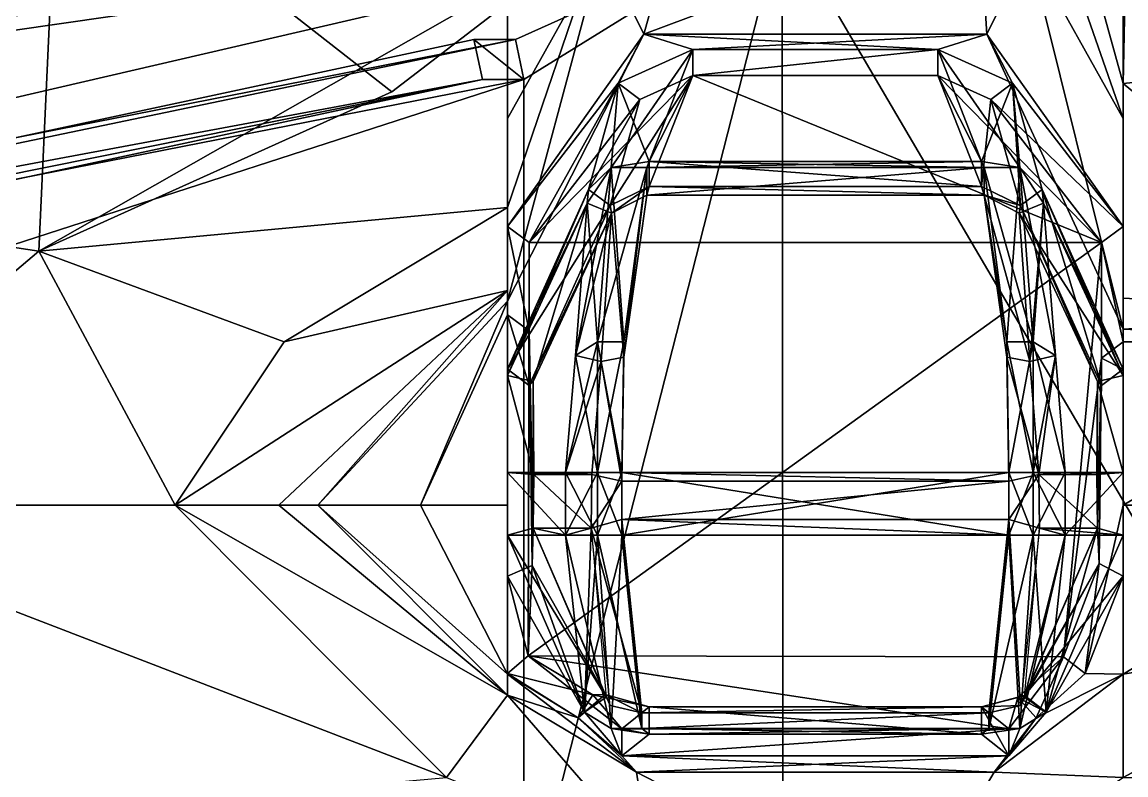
# Model space of a CAD drawing. Extents: x -9.8 to 9.8, y -3.5 to 3.5.
# Drawn here: x -4.062 to -0.01, y -0.99 to 1.774 of the extents above; entities that cross this region are included whole.
import ezdxf

# ---------------------------------------------------------------- set-up
doc = ezdxf.new("R2010")
doc.units = 0

msp = doc.modelspace()

# ---------------------------------------------------------------- linework, layer by layer
for points in [[(-4.98, 2.671605, 4.4165), (-6.099999, 1.251969, -1.0835), (-3.93, 2.477165, -1.0835)], [(-3.93, 2.477165, -1.0835), (-6.099999, 1.251969, -1.0835), (-4, 0.933333, -4.5835)], [(-2.148747, 2.1456, 10.9165), (-5.046608, 1.67692, 10.9165), (-5.13, 2.507614, 10.9165)], [(-3.93, 2.477165, -1.0835), (-4, 0.933333, -4.5835), (-2.7042, 1.5183, -4.5835)], [(-3.93, 2.477165, -1.0835), (-2.7042, 1.5183, -4.5835), (-1.933333, 2.110454, -4.883501)], [(0, 2.50291, -4.5835), (-0.266667, 2.442225, -4.883501), (-0.02, 1.548282, -8.3835)], [(0, 2.50291, -4.5835), (-0.02, 1.548282, -8.3835), (1, 1.649317, -7.192058)], [(-0.266667, 2.442225, -4.883501), (-0.02, 1.8389, -8.383501), (-0.02, 1.548282, -8.3835)], [(-1.933333, 2.0404, -10.0815), (-1.78, 1.72952, -11.15088), (-1.65, 2.1904, -10.0815)], [(-1.78, 1.72952, -11.15088), (-0.52, 1.72952, -11.15088), (-0.55, 2.1904, -10.0815)], [(-1.78, 1.72952, -11.15088), (-0.55, 2.1904, -10.0815), (-1.65, 2.1904, -10.0815)], [(-0.366667, 2.0404, -10.0815), (-0.55, 2.1904, -10.0815), (-0.52, 1.72952, -11.15088)], [(-5.046608, 1.67692, 10.9165), (-1.271473, 2.1512, 14.116501), (-8.325, 1.134679, 12.682499)], [(-1.271473, 2.1512, 14.116501), (-8.261237, 0.529761, 12.695421), (-8.325, 1.134679, 12.682499)], [(-1.271473, 2.1512, 14.116501), (-2.251093, 1.710396, 13.913376), (-8.261237, 0.529761, 12.695421)], [(-2.148747, 2.1456, 10.9165), (-1.271473, 2.1512, 14.116501), (-5.046608, 1.67692, 10.9165)], [(-1.271473, 2.1512, 14.116501), (-2.219906, 1.563673, 13.919695), (-2.251093, 1.710396, 13.913376)], [(-1.271473, 2.1512, 14.116501), (-1.268747, -2.1456, 14.116501), (-2.219906, -1.563673, 13.919695)], [(-1.271473, 2.1512, 14.116501), (-2.219906, -1.563673, 13.919695), (-2.219906, 1.563673, 13.919695)], [(-1.271473, 2.1512, 14.116501), (1.248747, 2.1456, 14.116501), (1.248747, -2.1456, 14.116501)], [(-1.271473, 2.1512, 14.116501), (1.248747, -2.1456, 14.116501), (-1.268747, -2.1456, 14.116501)], [(-4, 0.933333, -4.5835), (-2.28, 1.093903, -8.383488), (-1.933333, 2.110454, -4.883501)], [(-4, 0.933333, -4.5835), (-1.933333, 2.110454, -4.883501), (-2.7042, 1.5183, -4.5835)], [(-1.933333, 2.110454, -4.883501), (-2.28, 1.093903, -8.383488), (-2.28, 1.8389, -8.383488)], [(-0.02, 1.419936, -9.943501), (-0.266667, 2.1304, -8.3835), (-0.366667, 2.0404, -10.0815)], [(-0.02, 1.419936, -9.943501), (-0.02, 1.8389, -8.383501), (-0.266667, 2.1304, -8.3835)], [(-2.28, 0.750002, -11.1435), (-1.78, 1.72952, -11.15088), (-1.933333, 2.0404, -10.0815)], [(-2.28, 1.8389, -8.383488), (-2.28, 1.419936, -9.943501), (-1.933333, 2.0404, -10.0815)], [(-2.28, 0.750002, -11.1435), (-1.933333, 2.0404, -10.0815), (-2.28, 1.419936, -9.943501)], [(-0.02, 0.647093, -11.1435), (-0.366667, 2.0404, -10.0815), (-0.52, 1.72952, -11.15088)], [(-0.02, 0.647093, -11.1435), (-0.02, 1.419936, -9.943501), (-0.366667, 2.0404, -10.0815)], [(-2.28, 1.419936, -9.943501), (-2.28, 1.8389, -8.383488), (-2.28, 1.093903, -8.383488)], [(-0.02, 1.419936, -9.943501), (-0.02, 1.548282, -8.3835), (-0.02, 1.8389, -8.383501)], [(-7.913223, 0.529761, 13.755222), (-8.261237, 0.529761, 12.695421), (-2.251093, 1.710396, 13.913376)], [(-7.913223, 0.529761, 13.755222), (-2.403079, 1.710396, 15.373177), (-2.371892, 1.563673, 15.379496)], [(-7.913223, 0.529761, 13.755222), (-2.251093, 1.710396, 13.913376), (-2.403079, 1.710396, 15.373177)], [(-2.403079, 1.710396, 15.373177), (-2.251093, 1.710396, 13.913376), (-2.219906, 1.563673, 13.919695)], [(-2.403079, 1.710396, 15.373177), (-2.219906, 1.563673, 13.919695), (-2.371892, 1.563673, 15.379496)], [(-2.28, 0.750002, -11.1435), (-2.28, 1.024212, -11.443501), (-1.78, 1.72952, -11.15088)], [(-1.874211, 1.55, -11.5435), (-1.78, 1.72952, -11.15088), (-2.28, 1.024212, -11.443501)], [(-1.78, 1.72952, -11.15088), (-2.28, 1.024212, -11.443501), (-2.28, 0.750002, -11.1435)], [(-2.28, 1.024212, -11.443501), (-1.78, 1.72952, -11.15088), (-1.874211, 1.55, -11.5435)], [(-1.874211, 1.55, -11.5435), (-1.6, 1.674105, -11.6435), (-1.78, 1.72952, -11.15088)], [(-1.78, 1.72952, -11.15088), (-1.6, 1.674105, -11.6435), (-1.874211, 1.55, -11.5435)], [(-1.78, 1.72952, -11.15088), (-1.6, 1.674105, -11.6435), (-0.7, 1.674105, -11.6435)], [(-1.78, 1.72952, -11.15088), (-0.7, 1.674105, -11.6435), (-0.52, 1.72952, -11.15088)], [(-0.52, 1.72952, -11.15088), (-1.6, 1.674105, -11.6435), (-1.78, 1.72952, -11.15088)], [(-0.52, 1.72952, -11.15088), (-0.7, 1.674105, -11.6435), (-1.6, 1.674105, -11.6435)], [(-0.425789, 1.55, -11.5435), (-0.52, 1.72952, -11.15088), (-0.7, 1.674105, -11.6435)], [(-0.7, 1.674105, -11.6435), (-0.52, 1.72952, -11.15088), (-0.425789, 1.55, -11.5435)], [(-0.52, 1.72952, -11.15088), (-0.02, 1.024212, -11.443501), (-0.02, 0.647093, -11.1435)], [(-0.425789, 1.55, -11.5435), (-0.02, 1.024212, -11.443501), (-0.52, 1.72952, -11.15088)], [(-0.02, 0.647093, -11.1435), (-0.02, 1.024212, -11.443501), (-0.52, 1.72952, -11.15088)], [(-0.52, 1.72952, -11.15088), (-0.02, 1.024212, -11.443501), (-0.425789, 1.55, -11.5435)], [(-1.6, 1.674105, -11.6435), (-1.76, 1.261895, -13.0035), (-1.9, 1.24, -13.0835)], [(-1.6, 1.674105, -11.6435), (-1.9, 1.24, -13.0835), (-1.874211, 1.55, -11.5435)], [(-1.874211, 1.55, -11.5435), (-1.76, 1.261895, -13.0035), (-1.6, 1.674105, -11.6435)], [(-1.6, 1.578495, -11.614199), (-1.6, 1.674105, -11.6435), (-1.76, 1.261895, -13.0035)], [(-1.6, 1.578495, -11.614199), (-0.7, 1.578495, -11.614199), (-0.7, 1.674105, -11.6435)], [(-1.6, 1.578495, -11.614199), (-0.7, 1.674105, -11.6435), (-1.6, 1.674105, -11.6435)], [(-0.425789, 1.55, -11.5435), (-0.7, 1.674105, -11.6435), (-0.54, 1.261895, -13.0035)], [(-0.4, 1.24, -13.0835), (-0.54, 1.261895, -13.0035), (-0.7, 1.674105, -11.6435)], [(-0.4, 1.24, -13.0835), (-0.7, 1.674105, -11.6435), (-0.425789, 1.55, -11.5435)], [(-0.7, 1.578495, -11.614199), (-0.54, 1.261895, -13.0035), (-0.7, 1.674105, -11.6435)], [(1, 0.704993, -10.199901), (1, 1.649317, -7.192058), (-0.02, 1.548282, -8.3835)], [(-2.371892, 1.563673, 15.379496), (-2.219906, 1.563673, 13.919695), (-8.23005, 0.383039, 12.70174)], [(-2.371892, 1.563673, 15.379496), (-8.23005, 0.383039, 12.70174), (-7.882035, 0.383039, 13.761541)], [(-2.219906, 1.563673, 13.919695), (-2.219906, -1.563673, 13.919695), (-8.23005, -0.383039, 12.70174)], [(-2.219906, 1.563673, 13.919695), (-8.23005, -0.383039, 12.70174), (-8.23005, 0.383039, 12.70174)], [(-7.913223, 0.529761, 13.755222), (-2.371892, 1.563673, 15.379496), (-7.882035, 0.383039, 13.761541)], [(-2.200318, 0.964683, -11.433156), (-1.874211, 1.55, -11.5435), (-2.28, 1.024212, -11.443501)], [(-1.599969, 1.578454, -10.433156), (-1.794528, 1.490471, -11.533155), (-2.200318, 0.964683, -11.433156)], [(-1.599969, 1.578454, -10.433156), (-2.200318, 0.964683, -11.433156), (-2.200275, 0.964653, -10.433156)], [(-2.200318, 0.964683, -11.433156), (-1.794528, 1.490471, -11.533155), (-1.874211, 1.55, -11.5435)], [(-0.099682, 0.964652, -10.433156), (-1.599969, 1.578454, -10.433156), (-2.200275, 0.964653, -10.433156)], [(-1.9, 1.24, -13.0835), (-1.874211, 1.55, -11.5435), (-1.982517, 1.16, -12.953501)], [(-1.982517, 1.16, -12.953501), (-1.874211, 1.55, -11.5435), (-1.9, 1.24, -13.0835)], [(-1.794528, 1.490471, -11.533155), (-1.982517, 1.16, -12.953501), (-1.874211, 1.55, -11.5435)], [(-1.6, 1.578495, -11.614199), (-1.76, 1.170442, -12.962102), (-1.902835, 1.100471, -12.943156)], [(-1.6, 1.578495, -11.614199), (-1.902835, 1.100471, -12.943156), (-1.794528, 1.490471, -11.533155)], [(-1.874211, 1.55, -11.5435), (-1.9, 1.24, -13.0835), (-1.76, 1.261895, -13.0035)], [(-1.599969, 1.578454, -10.433156), (-1.6, 1.578495, -11.614199), (-1.794528, 1.490471, -11.533155)], [(-1.6, 1.578495, -11.614199), (-1.76, 1.261895, -13.0035), (-1.76, 1.170442, -12.962102)], [(-0.699988, 1.578454, -10.433156), (-0.7, 1.578495, -11.614199), (-1.6, 1.578495, -11.614199)], [(-0.699988, 1.578454, -10.433156), (-1.6, 1.578495, -11.614199), (-1.599969, 1.578454, -10.433156)], [(-0.099682, 0.964652, -10.433156), (-0.699988, 1.578454, -10.433156), (-1.599969, 1.578454, -10.433156)], [(-0.699988, 1.578454, -10.433156), (-0.505472, 1.490471, -11.533155), (-0.7, 1.578495, -11.614199)], [(-0.54, 1.170442, -12.962102), (-0.7, 1.578495, -11.614199), (-0.505472, 1.490471, -11.533155)], [(-0.7, 1.578495, -11.614199), (-0.54, 1.170442, -12.962102), (-0.54, 1.261895, -13.0035)], [(-0.099682, 0.964652, -10.433156), (-0.505472, 1.490471, -11.533155), (-0.699988, 1.578454, -10.433156)], [(-0.425789, 1.55, -11.5435), (-0.54, 1.261895, -13.0035), (-0.4, 1.24, -13.0835)], [(-0.397166, 1.100471, -12.943156), (-0.505472, 1.490471, -11.533155), (-0.425789, 1.55, -11.5435)], [(-0.505472, 1.490471, -11.533155), (-0.02, 1.024212, -11.443501), (-0.425789, 1.55, -11.5435)], [(-0.4, 1.24, -13.0835), (-0.317483, 1.16, -12.953501), (-0.425789, 1.55, -11.5435)], [(-0.425789, 1.55, -11.5435), (-0.317483, 1.16, -12.953501), (-0.4, 1.24, -13.0835)], [(-0.397166, 1.100471, -12.943156), (-0.425789, 1.55, -11.5435), (-0.317483, 1.16, -12.953501)], [(-0.02, 1.419936, -9.943501), (-0.02, 0.760521, -9.943501), (-0.02, 1.548282, -8.3835)], [(1, 0.704993, -10.199901), (-0.02, 1.548282, -8.3835), (-0.02, 0.760521, -9.943501)], [(-1.794528, 1.490471, -11.533155), (-1.902835, 1.100471, -12.943156), (-1.982517, 1.16, -12.953501)], [(-0.54, 1.170442, -12.962102), (-0.505472, 1.490471, -11.533155), (-0.397166, 1.100471, -12.943156)], [(-0.099682, 0.964652, -10.433156), (-0.099682, 0.964683, -11.433156), (-0.505472, 1.490471, -11.533155)], [(-0.505472, 1.490471, -11.533155), (-0.099682, 0.964683, -11.433156), (-0.02, 1.024212, -11.443501)], [(-2.28, 1.419936, -9.943501), (-2.28, 0.788998, -9.943493), (-2.28, 0.750002, -11.1435)], [(-2.28, 1.419936, -9.943501), (-2.28, 1.093903, -8.383488), (-2.28, 0.788998, -9.943493)], [(-0.02, 0.647093, -11.1435), (-0.02, 0.760521, -9.943501), (-0.02, 1.419936, -9.943501)], [(-1.9, 1.24, -13.0835), (-1.769091, 1.24, -13.0835), (-1.76, 1.261895, -13.0035)], [(-1.76, 1.261895, -13.0035), (-1.769091, 1.24, -13.0835), (-1.9, 1.24, -13.0835)], [(-1.769091, 1.24, -13.0835), (-1.76, 1.261895, -13.0035), (-0.54, 1.261895, -13.0035)], [(-0.530909, 1.24, -13.0835), (-1.76, 1.261895, -13.0035), (-1.769091, 1.24, -13.0835)], [(-1.769091, 1.24, -13.0835), (-0.54, 1.261895, -13.0035), (-0.530909, 1.24, -13.0835)], [(-0.530909, 1.24, -13.0835), (-0.54, 1.261895, -13.0035), (-1.76, 1.261895, -13.0035)], [(-0.54, 1.170442, -12.962102), (-1.76, 1.170442, -12.962102), (-1.76, 1.261895, -13.0035)], [(-0.54, 1.170442, -12.962102), (-1.76, 1.261895, -13.0035), (-0.54, 1.261895, -13.0035)], [(-0.4, 1.24, -13.0835), (-0.54, 1.261895, -13.0035), (-0.530909, 1.24, -13.0835)], [(-0.530909, 1.24, -13.0835), (-0.54, 1.261895, -13.0035), (-0.4, 1.24, -13.0835)], [(-6.099999, 1.251969, -1.0835), (-5.1, 0, -4.5835), (-4, 0.933333, -4.5835)], [(-1.9, 1.24, -13.0835), (-1.98805, 1.11, -13.0435), (-2.030966, 0.55, -13.7335)], [(-1.9, 1.24, -13.0835), (-2.030966, 0.55, -13.7335), (-1.95, 0.6, -13.823501)], [(-1.9, 1.24, -13.0835), (-1.982517, 1.16, -12.953501), (-1.98805, 1.11, -13.0435)], [(-1.98805, 1.11, -13.0435), (-1.982517, 1.16, -12.953501), (-1.9, 1.24, -13.0835)], [(-1.95, 0.6, -13.823501), (-1.98805, 1.11, -13.0435), (-1.9, 1.24, -13.0835)], [(-1.9, 1.24, -13.0835), (-1.95, 0.6, -13.823501), (-1.853182, 0.6, -13.823501)], [(-1.769091, 1.24, -13.0835), (-1.853182, 0.6, -13.823501), (-1.95, 0.6, -13.823501)], [(-1.769091, 1.24, -13.0835), (-1.95, 0.6, -13.823501), (-1.9, 1.24, -13.0835)], [(-1.9, 1.24, -13.0835), (-1.853182, 0.6, -13.823501), (-1.769091, 1.24, -13.0835)], [(-1.853182, 0.544385, -13.740393), (-1.769091, 1.139364, -13.038085), (-1.769091, 1.24, -13.0835)], [(-1.853182, 0.544385, -13.740393), (-1.769091, 1.24, -13.0835), (-1.853182, 0.6, -13.823501)], [(-1.769091, 1.139364, -13.038085), (-0.530909, 1.139364, -13.038085), (-0.530909, 1.24, -13.0835)], [(-1.769091, 1.139364, -13.038085), (-0.530909, 1.24, -13.0835), (-1.769091, 1.24, -13.0835)], [(-0.4, 1.24, -13.0835), (-0.530909, 1.24, -13.0835), (-0.446818, 0.6, -13.823501)], [(-0.35, 0.6, -13.823501), (-0.446818, 0.6, -13.823501), (-0.530909, 1.24, -13.0835)], [(-0.35, 0.6, -13.823501), (-0.530909, 1.24, -13.0835), (-0.4, 1.24, -13.0835)], [(-0.530909, 1.139364, -13.038085), (-0.446818, 0.6, -13.823501), (-0.530909, 1.24, -13.0835)], [(-0.4, 1.24, -13.0835), (-0.446818, 0.6, -13.823501), (-0.35, 0.6, -13.823501)], [(-0.4, 1.24, -13.0835), (-0.31195, 1.11, -13.0435), (-0.317483, 1.16, -12.953501)], [(-0.4, 1.24, -13.0835), (-0.35, 0.6, -13.823501), (-0.269034, 0.55, -13.7335)], [(-0.317483, 1.16, -12.953501), (-0.31195, 1.11, -13.0435), (-0.4, 1.24, -13.0835)], [(-0.4, 1.24, -13.0835), (-0.269034, 0.55, -13.7335), (-0.31195, 1.11, -13.0435)], [(-0.31195, 1.11, -13.0435), (-0.35, 0.6, -13.823501), (-0.4, 1.24, -13.0835)], [(-1.98805, 1.11, -13.0435), (-1.982517, 1.16, -12.953501), (-2.28, 0.5, -12.8535)], [(-2.28, 0.476842, -12.943501), (-2.28, 0.5, -12.8535), (-1.982517, 1.16, -12.953501)], [(-2.28, 0.476842, -12.943501), (-1.982517, 1.16, -12.953501), (-1.98805, 1.11, -13.0435)], [(-1.902835, 1.100471, -12.943156), (-2.28, 0.5, -12.8535), (-1.982517, 1.16, -12.953501)], [(-1.76, 1.170442, -12.962102), (-1.898633, 1.072676, -13.018769), (-1.902835, 1.100471, -12.943156)], [(-1.76, 1.170442, -12.962102), (-1.769091, 1.139364, -13.038085), (-1.898633, 1.072676, -13.018769)], [(-1.853182, 0.544385, -13.740393), (-1.898633, 1.072676, -13.018769), (-1.769091, 1.139364, -13.038085)], [(-0.530909, 1.139364, -13.038085), (-1.769091, 1.139364, -13.038085), (-1.76, 1.170442, -12.962102)], [(-0.530909, 1.139364, -13.038085), (-1.76, 1.170442, -12.962102), (-0.54, 1.170442, -12.962102)], [(-0.397166, 1.100471, -12.943156), (-0.530909, 1.139364, -13.038085), (-0.54, 1.170442, -12.962102)], [(-0.36325, 0.527621, -13.708549), (-0.446818, 0.544385, -13.740393), (-0.530909, 1.139364, -13.038085)], [(-0.36325, 0.527621, -13.708549), (-0.530909, 1.139364, -13.038085), (-0.401367, 1.072676, -13.018769)], [(-0.397166, 1.100471, -12.943156), (-0.401367, 1.072676, -13.018769), (-0.530909, 1.139364, -13.038085)], [(-0.530909, 1.139364, -13.038085), (-0.446818, 0.544385, -13.740393), (-0.446818, 0.6, -13.823501)], [(-0.099682, 0.440471, -12.843156), (-0.397166, 1.100471, -12.943156), (-0.317483, 1.16, -12.953501)], [(-0.317483, 1.16, -12.953501), (-0.02, 0.5, -12.8535), (-0.02, 0.476842, -12.943501)], [(-0.31195, 1.11, -13.0435), (-0.02, 0.5, -12.8535), (-0.317483, 1.16, -12.953501)], [(-0.317483, 1.16, -12.953501), (-0.02, 0.476842, -12.943501), (-0.31195, 1.11, -13.0435)], [(-0.099682, 0.440471, -12.843156), (-0.317483, 1.16, -12.953501), (-0.02, 0.5, -12.8535)], [(-1.98805, 1.11, -13.0435), (-2.28, 0.5, -12.8535), (-2.28, 0.476842, -12.943501)], [(-2.185785, 0.454463, -12.918548), (-1.98805, 1.11, -13.0435), (-2.28, 0.476842, -12.943501)], [(-1.902835, 1.100471, -12.943156), (-2.200318, 0.440471, -12.843156), (-2.28, 0.5, -12.8535)], [(-1.898633, 1.072676, -13.018769), (-2.200318, 0.440471, -12.843156), (-1.902835, 1.100471, -12.943156)], [(-2.185785, 0.454463, -12.918548), (-1.898633, 1.072676, -13.018769), (-1.98805, 1.11, -13.0435)], [(-1.95, 0.6, -13.823501), (-2.030966, 0.55, -13.7335), (-1.98805, 1.11, -13.0435)], [(-1.898633, 1.072676, -13.018769), (-2.030966, 0.55, -13.7335), (-1.98805, 1.11, -13.0435)], [(-0.36325, 0.527621, -13.708549), (-0.401367, 1.072676, -13.018769), (-0.31195, 1.11, -13.0435)], [(-0.401367, 1.072676, -13.018769), (-0.02, 0.476842, -12.943501), (-0.31195, 1.11, -13.0435)], [(-0.114216, 0.454463, -12.91855), (-0.401367, 1.072676, -13.018769), (-0.397166, 1.100471, -12.943156)], [(-0.114216, 0.454463, -12.91855), (-0.397166, 1.100471, -12.943156), (-0.099682, 0.440471, -12.843156)], [(-0.36325, 0.527621, -13.708549), (-0.31195, 1.11, -13.0435), (-0.269034, 0.55, -13.7335)], [(-0.31195, 1.11, -13.0435), (-0.269034, 0.55, -13.7335), (-0.35, 0.6, -13.823501)], [(-0.31195, 1.11, -13.0435), (-0.02, 0.476842, -12.943501), (-0.02, 0.5, -12.8535)], [(-3.1, 0.6, -8.5835), (-2.28, 1.093903, -8.383488), (-4, 0.933333, -4.5835)], [(-2.28, 1.093903, -8.383488), (-3.1, 0.6, -8.5835), (-2.28, 0.788998, -9.943493)], [(-1.898633, 1.072676, -13.018769), (-2.185785, 0.454463, -12.918548), (-2.200318, 0.440471, -12.843156)], [(-1.898633, 1.072676, -13.018769), (-1.936751, 0.527621, -13.708548), (-2.030966, 0.55, -13.7335)], [(-1.853182, 0.544385, -13.740393), (-1.936751, 0.527621, -13.708548), (-1.898633, 1.072676, -13.018769)], [(-0.401367, 1.072676, -13.018769), (-0.114216, 0.454463, -12.91855), (-0.02, 0.476842, -12.943501)], [(-2.28, 0.7, -12.2835), (-2.28, 1.024212, -11.443501), (-2.28, 0.750002, -11.1435)], [(-2.28, 0.750002, -11.1435), (-2.28, 1.024212, -11.443501), (-2.28, 0.7, -12.2835)], [(-2.200318, 0.640471, -12.273155), (-2.200318, 0.964683, -11.433156), (-2.28, 1.024212, -11.443501)], [(-2.200318, 0.640471, -12.273155), (-2.28, 1.024212, -11.443501), (-2.28, 0.7, -12.2835)], [(-0.099682, 0.964683, -11.433156), (-0.02, 0.599993, -12.5335), (-0.02, 1.024212, -11.443501)], [(-0.02, 1.024212, -11.443501), (-0.02, 0.599993, -11.9835), (-0.02, 0.647093, -11.1435)], [(-0.02, 0.599993, -12.5335), (-0.02, 0.599993, -11.9835), (-0.02, 1.024212, -11.443501)], [(-0.02, 0.647093, -11.1435), (-0.02, 0.599993, -11.9835), (-0.02, 1.024212, -11.443501)], [(-0.02, 1.024212, -11.443501), (-0.02, 0.599993, -11.9835), (-0.02, 0.599993, -12.5335)], [(-4, 0.933333, -4.5835), (-5.1, 0, -4.5835), (-3.5, 0, -8.5835)], [(-4, 0.933333, -4.5835), (-3.5, 0, -8.5835), (-3.1, 0.6, -8.5835)], [(-2.204725, -0.552207, -12.175245), (-2.200318, 0.964683, -11.433156), (-2.200318, 0.640471, -12.273155)], [(-2.200275, 0.964653, -10.433156), (-2.200318, 0.964683, -11.433156), (-2.204725, -0.552207, -12.175245)], [(-2.200275, 0.964653, -10.433156), (-2.204725, -0.552207, -12.175245), (-2.204682, -0.552211, -10.433156)], [(-2.204682, -0.552211, -10.433156), (-0.099682, 0.964652, -10.433156), (-2.200275, 0.964653, -10.433156)], [(-2.204682, -0.552211, -10.433156), (-0.239024, -0.55582, -10.433156), (-0.099682, 0.964652, -10.433156)], [(-0.239024, -0.55582, -10.433156), (-0.239026, -0.555815, -12.184218), (-0.099682, 0.964683, -11.433156)], [(-0.239026, -0.555815, -12.184218), (-0.099682, 0.540464, -12.523155), (-0.099682, 0.964683, -11.433156)], [(-0.239024, -0.55582, -10.433156), (-0.099682, 0.964683, -11.433156), (-0.099682, 0.964652, -10.433156)], [(-0.099682, 0.964683, -11.433156), (-0.099682, 0.540464, -12.523155), (-0.02, 0.599993, -12.5335)], [(-3.5, 0, -8.5835), (-3.119086, 0, -10.199901), (-2.28, 0.788998, -9.943493)], [(-3.5, 0, -8.5835), (-2.28, 0.788998, -9.943493), (-3.1, 0.6, -8.5835)], [(-2.28, 0.788998, -9.943493), (-3.119086, 0, -10.199901), (-2.97584, 0, -11.3835)], [(-2.28, 0.788998, -9.943493), (-2.97584, 0, -11.3835), (-2.28, 0.750002, -11.6435)], [(-2.28, 0.750002, -11.6435), (-2.97584, 0, -11.3835), (-2.6, 0, -12.0835)], [(-2.28, 0.750002, -11.6435), (-2.6, 0, -12.0835), (-2.28, 0.7, -12.2835)], [(-0.02, 0.647093, -11.1435), (1, 0.704993, -10.199901), (-0.02, 0.760521, -9.943501)], [(-2.6, 0, -12.0835), (-2.28, -0.000014, -12.476789), (-2.28, 0.7, -12.2835)], [(-2.28, 0.5, -12.8535), (-2.28, 0.7, -12.2835), (-2.28, -0.000014, -12.476789)], [(-2.28, -0.000014, -12.476789), (-2.28, 0.7, -12.2835), (-2.28, 0.5, -12.8535)], [(-2.200318, 0.440471, -12.843156), (-2.200318, 0.640471, -12.273155), (-2.28, 0.7, -12.2835)], [(-2.200318, 0.440471, -12.843156), (-2.28, 0.7, -12.2835), (-2.28, 0.5, -12.8535)], [(-0.02, 0.647093, -11.1435), (1.000007, 0.647093, -11.1835), (1, 0.704993, -10.199901)], [(-2.204725, -0.552207, -12.175245), (-2.200318, 0.640471, -12.273155), (-2.189855, -0.221045, -12.904625)], [(-2.200318, 0.640471, -12.273155), (-2.200318, 0.440471, -12.843156), (-2.185923, -0.084466, -12.961194)], [(-2.200318, 0.640471, -12.273155), (-2.185923, -0.084466, -12.961194), (-2.189855, -0.221045, -12.904625)], [(-0.02, 0.647093, -11.1435), (-0.02, 0.599993, -11.9835), (1, 0.6, -11.9835)], [(-0.02, 0.647093, -11.1435), (1, 0.6, -11.9835), (1.000007, 0.647093, -11.1835)], [(-1.95, 0.6, -13.823501), (-2.030966, 0.55, -13.7335), (-2.066633, 0.12, -13.8835)], [(-1.95, 0.6, -13.823501), (-2.066633, 0.12, -13.8835), (-1.95, 0.12, -13.963501)], [(-1.95, 0.12, -13.963501), (-2.030966, 0.55, -13.7335), (-1.95, 0.6, -13.823501)], [(-1.95, 0.12, -13.963501), (-1.86, 0.12, -13.9835), (-1.853182, 0.6, -13.823501)], [(-1.95, 0.6, -13.823501), (-1.853182, 0.6, -13.823501), (-1.86, 0.12, -13.9835)], [(-1.95, 0.12, -13.963501), (-1.853182, 0.6, -13.823501), (-1.95, 0.6, -13.823501)], [(-1.95, 0.6, -13.823501), (-1.86, 0.12, -13.9835), (-1.95, 0.12, -13.963501)], [(-1.86, 0.088377, -13.888632), (-1.853182, 0.544385, -13.740393), (-1.853182, 0.6, -13.823501)], [(-1.86, 0.088377, -13.888632), (-1.853182, 0.6, -13.823501), (-1.86, 0.12, -13.9835)], [(-0.35, 0.12, -13.963501), (-0.35, 0.6, -13.823501), (-0.446818, 0.6, -13.823501)], [(-0.44, 0.12, -13.9835), (-0.446818, 0.6, -13.823501), (-0.35, 0.6, -13.823501)], [(-0.35, 0.12, -13.963501), (-0.446818, 0.6, -13.823501), (-0.44, 0.12, -13.9835)], [(-0.446818, 0.544385, -13.740393), (-0.44, 0.12, -13.9835), (-0.446818, 0.6, -13.823501)], [(-0.44, 0.12, -13.9835), (-0.35, 0.6, -13.823501), (-0.35, 0.12, -13.963501)], [(-0.35, 0.6, -13.823501), (-0.35, 0.12, -13.963501), (-0.233333, 0.12, -13.8835)], [(-0.35, 0.6, -13.823501), (-0.233333, 0.12, -13.8835), (-0.269034, 0.55, -13.7335)], [(-0.269034, 0.55, -13.7335), (-0.35, 0.12, -13.963501), (-0.35, 0.6, -13.823501)], [(-0.099682, 0.540464, -12.523155), (-0.02, 0.5, -12.8535), (-0.02, 0.599993, -12.5335)], [(1, 0.6, -12.5335), (-0.02, 0.599993, -12.5335), (-0.02, -0.000011, -12.8835)], [(1, 0.6, -12.5335), (-0.02, -0.000011, -12.8835), (1, 0, -12.7335)], [(1, 0.6, -12.5335), (1, 0.6, -11.9835), (-0.02, 0.599993, -11.9835)], [(1, 0.6, -12.5335), (-0.02, 0.599993, -11.9835), (-0.02, 0.599993, -12.5335)], [(-0.02, 0.5, -12.8535), (-0.02, -0.000011, -12.8835), (-0.02, 0.599993, -12.5335)], [(-0.02, 0.599993, -12.5335), (-0.02, -0.000011, -12.8835), (-0.02, 0.5, -12.8535)], [(-1.95, 0.12, -13.963501), (-2.066633, 0.12, -13.8835), (-2.030966, 0.55, -13.7335)], [(-1.936751, 0.527621, -13.708548), (-2.066633, 0.12, -13.8835), (-2.030966, 0.55, -13.7335)], [(-1.936751, 0.527621, -13.708548), (-1.969941, 0.113117, -13.858939), (-2.066633, 0.12, -13.8835)], [(-1.86, 0.088377, -13.888632), (-1.969941, 0.113117, -13.858939), (-1.936751, 0.527621, -13.708548)], [(-1.86, 0.088377, -13.888632), (-1.936751, 0.527621, -13.708548), (-1.853182, 0.544385, -13.740393)], [(-0.330027, 0.113118, -13.858943), (-0.44, 0.088377, -13.888632), (-0.446818, 0.544385, -13.740393)], [(-0.330027, 0.113118, -13.858943), (-0.446818, 0.544385, -13.740393), (-0.36325, 0.527621, -13.708549)], [(-0.446818, 0.544385, -13.740393), (-0.44, 0.088377, -13.888632), (-0.44, 0.12, -13.9835)], [(-0.330027, 0.113118, -13.858943), (-0.36325, 0.527621, -13.708549), (-0.269034, 0.55, -13.7335)], [(-0.269034, 0.55, -13.7335), (-0.233333, 0.12, -13.8835), (-0.35, 0.12, -13.963501)], [(-0.330027, 0.113118, -13.858943), (-0.269034, 0.55, -13.7335), (-0.233333, 0.12, -13.8835)], [(-0.239026, -0.555815, -12.184218), (-0.108396, -0.213592, -12.917809), (-0.099682, 0.540464, -12.523155)], [(-0.099682, 0.540464, -12.523155), (-0.108396, -0.213592, -12.917809), (-0.114077, -0.084463, -12.961201)], [(-0.099682, 0.540464, -12.523155), (-0.114077, -0.084463, -12.961201), (-0.099682, 0.440471, -12.843156)], [(-0.099682, 0.540464, -12.523155), (-0.099682, 0.440471, -12.843156), (-0.02, 0.5, -12.8535)], [(-2.28, 0.5, -12.8535), (-2.28, 0.476842, -12.943501), (-2.28, 0.12, -13.043501)], [(-2.28, -0.000014, -12.476789), (-2.28, 0.476842, -12.943501), (-2.28, 0.5, -12.8535)], [(-2.28, 0.5, -12.8535), (-2.28, 0.12, -13.043501), (-2.28, -0.000014, -12.476789)], [(-0.02, -0.000011, -12.8835), (-0.02, 0.5, -12.8535), (-0.02, 0.476842, -12.943501)], [(-0.02, 0.12, -13.043501), (-0.02, 0.476842, -12.943501), (-0.02, 0.5, -12.8535)], [(-0.02, 0.12, -13.043501), (-0.02, 0.5, -12.8535), (-0.02, -0.000011, -12.8835)], [(-2.28, -0.000014, -12.476789), (-2.28, 0.12, -13.043501), (-2.28, 0.476842, -12.943501)], [(-2.183308, 0.113117, -13.01894), (-2.185785, 0.454463, -12.918548), (-2.28, 0.476842, -12.943501)], [(-2.183308, 0.113117, -13.01894), (-2.28, 0.476842, -12.943501), (-2.28, 0.12, -13.043501)], [(-2.185923, -0.084466, -12.961194), (-2.200318, 0.440471, -12.843156), (-2.185785, 0.454463, -12.918548)], [(-2.185923, -0.084466, -12.961194), (-2.185785, 0.454463, -12.918548), (-2.183308, 0.113117, -13.01894)], [(-0.114077, -0.084463, -12.961201), (-0.116693, 0.113118, -13.018944), (-0.114216, 0.454463, -12.91855)], [(-0.114216, 0.454463, -12.91855), (-0.116693, 0.113118, -13.018944), (-0.02, 0.12, -13.043501)], [(-0.114216, 0.454463, -12.91855), (-0.02, 0.12, -13.043501), (-0.02, 0.476842, -12.943501)], [(-0.114077, -0.084463, -12.961201), (-0.114216, 0.454463, -12.91855), (-0.099682, 0.440471, -12.843156)], [(-0.02, -0.000011, -12.8835), (-0.02, 0.476842, -12.943501), (-0.02, 0.12, -13.043501)], [(-2.28, -0.26, -12.923501), (-2.28, -0.11, -12.9835), (-2.28, 0.12, -13.043501)], [(-2.0666, -0.11, -13.8835), (-2.28, 0.12, -13.043501), (-2.28, -0.11, -12.9835)], [(-2.0666, -0.11, -13.8835), (-2.066633, 0.12, -13.8835), (-2.28, 0.12, -13.043501)], [(-2.28, -0.000014, -12.476789), (-2.28, 0.12, -13.043501), (-2.28, -0.11, -12.9835)], [(-2.28, -0.11, -12.9835), (-2.28, 0.12, -13.043501), (-2.0666, -0.11, -13.8835)], [(-2.28, 0.12, -13.043501), (-2.066633, 0.12, -13.8835), (-2.0666, -0.11, -13.8835)], [(-2.28, -0.26, -12.923501), (-2.28, 0.12, -13.043501), (-2.28, -0.000014, -12.476789)], [(-1.969941, 0.113117, -13.858939), (-2.183308, 0.113117, -13.01894), (-2.28, 0.12, -13.043501)], [(-1.969941, 0.113117, -13.858939), (-2.28, 0.12, -13.043501), (-2.066633, 0.12, -13.8835)], [(-2.183308, 0.113117, -13.01894), (-1.972524, -0.084466, -13.861194), (-2.185923, -0.084466, -12.961194)], [(-2.183308, 0.113117, -13.01894), (-1.969941, 0.113117, -13.858939), (-1.972524, -0.084466, -13.861194)], [(-1.95, 0.12, -13.963501), (-2.066633, 0.12, -13.8835), (-2.0666, -0.11, -13.8835)], [(-1.95, -0.11, -13.963501), (-2.0666, -0.11, -13.8835), (-2.066633, 0.12, -13.8835)], [(-1.95, -0.11, -13.963501), (-2.066633, 0.12, -13.8835), (-1.95, 0.12, -13.963501)], [(-1.95, 0.12, -13.963501), (-2.0666, -0.11, -13.8835), (-1.95, -0.11, -13.963501)], [(-1.86, 0.088377, -13.888632), (-1.972524, -0.084466, -13.861194), (-1.969941, 0.113117, -13.858939)], [(-1.86, 0.088377, -13.888632), (-1.85997, -0.052422, -13.90174), (-1.972524, -0.084466, -13.861194)], [(-1.85997, -0.11, -13.9835), (-1.86, 0.12, -13.9835), (-1.95, 0.12, -13.963501)], [(-1.95, -0.11, -13.963501), (-1.95, 0.12, -13.963501), (-1.86, 0.12, -13.9835)], [(-1.85997, -0.11, -13.9835), (-1.95, 0.12, -13.963501), (-1.95, -0.11, -13.963501)], [(-1.95, -0.11, -13.963501), (-1.86, 0.12, -13.9835), (-1.85997, -0.11, -13.9835)], [(-0.44, 0.12, -13.9835), (-1.86, 0.12, -13.9835), (-1.85997, -0.11, -13.9835)], [(-0.439996, -0.11, -13.9835), (-1.85997, -0.11, -13.9835), (-1.86, 0.12, -13.9835)], [(-0.439996, -0.11, -13.9835), (-1.86, 0.12, -13.9835), (-0.44, 0.12, -13.9835)], [(-0.44, 0.088377, -13.888632), (-1.86, 0.088377, -13.888632), (-1.86, 0.12, -13.9835)], [(-0.44, 0.088377, -13.888632), (-1.86, 0.12, -13.9835), (-0.44, 0.12, -13.9835)], [(-0.44, 0.088377, -13.888632), (-1.85997, -0.052422, -13.90174), (-1.86, 0.088377, -13.888632)], [(-0.44, 0.12, -13.9835), (-1.85997, -0.11, -13.9835), (-0.439996, -0.11, -13.9835)], [(-0.44, 0.088377, -13.888632), (-0.439996, -0.052422, -13.90174), (-1.85997, -0.052422, -13.90174)], [(-0.35, -0.11, -13.963501), (-0.35, 0.12, -13.963501), (-0.44, 0.12, -13.9835)], [(-0.439996, -0.11, -13.9835), (-0.44, 0.12, -13.9835), (-0.35, 0.12, -13.963501)], [(-0.35, -0.11, -13.963501), (-0.44, 0.12, -13.9835), (-0.439996, -0.11, -13.9835)], [(-0.439996, -0.052422, -13.90174), (-0.44, 0.088377, -13.888632), (-0.330027, 0.113118, -13.858943)], [(-0.439996, -0.11, -13.9835), (-0.35, 0.12, -13.963501), (-0.35, -0.11, -13.963501)], [(-0.439996, -0.052422, -13.90174), (-0.330027, 0.113118, -13.858943), (-0.327411, -0.084463, -13.8612)], [(-0.35, -0.11, -13.963501), (-0.233333, -0.11, -13.8835), (-0.233333, 0.12, -13.8835)], [(-0.35, 0.12, -13.963501), (-0.233333, 0.12, -13.8835), (-0.233333, -0.11, -13.8835)], [(-0.35, -0.11, -13.963501), (-0.233333, 0.12, -13.8835), (-0.35, 0.12, -13.963501)], [(-0.35, 0.12, -13.963501), (-0.233333, -0.11, -13.8835), (-0.35, -0.11, -13.963501)], [(-0.116693, 0.113118, -13.018944), (-0.330027, 0.113118, -13.858943), (-0.233333, 0.12, -13.8835)], [(-0.114077, -0.084463, -12.961201), (-0.327411, -0.084463, -13.8612), (-0.330027, 0.113118, -13.858943)], [(-0.114077, -0.084463, -12.961201), (-0.330027, 0.113118, -13.858943), (-0.116693, 0.113118, -13.018944)], [(-0.233333, -0.11, -13.8835), (-0.02, -0.11, -12.9835), (-0.02, 0.12, -13.043501)], [(-0.233333, -0.11, -13.8835), (-0.02, 0.12, -13.043501), (-0.233333, 0.12, -13.8835)], [(-0.02, 0.12, -13.043501), (-0.02, -0.11, -12.9835), (-0.233333, -0.11, -13.8835)], [(-0.233333, 0.12, -13.8835), (-0.02, 0.12, -13.043501), (-0.233333, -0.11, -13.8835)], [(-0.116693, 0.113118, -13.018944), (-0.233333, 0.12, -13.8835), (-0.02, 0.12, -13.043501)], [(-0.02, -0.26, -12.923501), (-0.02, -0.000011, -12.8835), (-0.02, 0.12, -13.043501)], [(-0.02, -0.11, -12.9835), (-0.02, 0.12, -13.043501), (-0.02, -0.000011, -12.8835)], [(-0.02, -0.26, -12.923501), (-0.02, 0.12, -13.043501), (-0.02, -0.11, -12.9835)], [(-6.099999, -1.251969, -1.0835), (-4, -1.133333, -4.5835), (-5.1, 0, -4.5835)], [(-5.1, 0, -4.5835), (-4, -1.133333, -4.5835), (-2.5042, -1, -8.378263)], [(-5.1, 0, -4.5835), (-2.5042, -1, -8.378263), (-3.5, 0, -8.5835)], [(-3.5, 0, -8.5835), (-2.5042, -1, -8.378263), (-2.28, -0.697048, -11.6235)], [(-3.5, 0, -8.5835), (-2.28, -0.697048, -11.6235), (-3.119086, 0, -10.199901)], [(-2.97584, 0, -11.3835), (-3.119086, 0, -10.199901), (-2.28, -0.697048, -11.6235)], [(-2.28, -0.62, -11.9835), (-2.6, 0, -12.0835), (-2.97584, 0, -11.3835)], [(-2.97584, 0, -11.3835), (-2.28, -0.697048, -11.6235), (-2.28, -0.62, -11.9835)], [(-2.6, 0, -12.0835), (-2.28, -0.62, -11.9835), (-2.28, -0.000014, -12.476789)], [(1, 0, -12.7335), (-0.02, -0.000011, -12.8835), (-0.02, -0.62, -11.9835)], [(1, 0, -12.7335), (-0.02, -0.62, -11.9835), (1, -0.45, -12.4335)], [(-2.28, -0.000014, -12.476789), (-2.28, -0.26, -12.923501), (-2.28, -0.617044, -12.186637)], [(-2.28, -0.62, -11.9835), (-2.28, -0.26, -12.923501), (-2.28, -0.000014, -12.476789)], [(-2.28, -0.000014, -12.476789), (-2.28, -0.11, -12.9835), (-2.28, -0.26, -12.923501)], [(-2.28, -0.000014, -12.476789), (-2.28, -0.617044, -12.186637), (-2.28, -0.62, -11.9835)], [(-0.16, -0.617044, -12.186637), (-0.02, -0.26, -12.923501), (-0.02, -0.000011, -12.8835)], [(-0.16, -0.617044, -12.186637), (-0.02, -0.000011, -12.8835), (-0.02, -0.62, -11.9835)], [(-0.02, -0.62, -11.9835), (-0.02, -0.000011, -12.8835), (-0.02, -0.26, -12.923501)], [(-0.02, -0.11, -12.9835), (-0.02, -0.000011, -12.8835), (-0.02, -0.26, -12.923501)], [(-1.787273, -0.762422, -13.40174), (-1.972524, -0.084466, -13.861194), (-1.85997, -0.052422, -13.90174)], [(-1.85997, -0.052422, -13.90174), (-0.439996, -0.052422, -13.90174), (-0.439996, -0.11, -13.9835)], [(-1.787273, -0.762422, -13.40174), (-1.85997, -0.052422, -13.90174), (-1.85997, -0.11, -13.9835)], [(-1.85997, -0.052422, -13.90174), (-0.439996, -0.11, -13.9835), (-1.85997, -0.11, -13.9835)], [(-0.397186, -0.734463, -13.4112), (-0.512727, -0.762422, -13.40174), (-0.439996, -0.052422, -13.90174)], [(-0.439996, -0.052422, -13.90174), (-0.512727, -0.762422, -13.40174), (-0.512727, -0.82, -13.4835)], [(-0.439996, -0.052422, -13.90174), (-0.512727, -0.82, -13.4835), (-0.439996, -0.11, -13.9835)], [(-0.397186, -0.734463, -13.4112), (-0.439996, -0.052422, -13.90174), (-0.327411, -0.084463, -13.8612)], [(-1.917812, -0.704414, -13.407844), (-2.185923, -0.084466, -12.961194), (-2.28, -0.11, -12.9835)], [(-2.185923, -0.084466, -12.961194), (-2.0666, -0.11, -13.8835), (-2.28, -0.11, -12.9835)], [(-1.996881, -0.76, -13.433499), (-2.28, -0.11, -12.9835), (-2.28, -0.26, -12.923501)], [(-1.996909, -0.76, -13.243576), (-2.28, -0.26, -12.923501), (-2.28, -0.11, -12.9835)], [(-1.996909, -0.76, -13.243576), (-2.28, -0.11, -12.9835), (-1.996881, -0.76, -13.433499)], [(-1.917812, -0.704414, -13.407844), (-2.28, -0.11, -12.9835), (-1.996881, -0.76, -13.433499)], [(-2.185923, -0.084466, -12.961194), (-1.921634, -0.695162, -13.232184), (-2.189855, -0.221045, -12.904625)], [(-2.185923, -0.084466, -12.961194), (-1.902804, -0.734466, -13.411193), (-1.921634, -0.695162, -13.232184)], [(-2.185923, -0.084466, -12.961194), (-1.972524, -0.084466, -13.861194), (-2.0666, -0.11, -13.8835)], [(-1.972524, -0.084466, -13.861194), (-1.996881, -0.76, -13.433499), (-2.0666, -0.11, -13.8835)], [(-1.95, -0.11, -13.963501), (-2.0666, -0.11, -13.8835), (-1.996881, -0.76, -13.433499)], [(-1.9, -0.82, -13.4835), (-1.996881, -0.76, -13.433499), (-2.0666, -0.11, -13.8835)], [(-1.9, -0.82, -13.4835), (-2.0666, -0.11, -13.8835), (-1.95, -0.11, -13.963501)], [(-1.972524, -0.084466, -13.861194), (-1.917812, -0.704414, -13.407844), (-1.996881, -0.76, -13.433499)], [(-1.95, -0.11, -13.963501), (-1.996881, -0.76, -13.433499), (-1.9, -0.82, -13.4835)], [(-1.787273, -0.762422, -13.40174), (-1.902804, -0.734466, -13.411193), (-1.972524, -0.084466, -13.861194)], [(-1.95, -0.11, -13.963501), (-1.85997, -0.11, -13.9835), (-1.787273, -0.82, -13.4835)], [(-1.9, -0.82, -13.4835), (-1.85997, -0.11, -13.9835), (-1.95, -0.11, -13.963501)], [(-1.95, -0.11, -13.963501), (-1.787273, -0.82, -13.4835), (-1.9, -0.82, -13.4835)], [(-1.9, -0.82, -13.4835), (-1.787273, -0.82, -13.4835), (-1.85997, -0.11, -13.9835)], [(-1.787273, -0.762422, -13.40174), (-1.85997, -0.11, -13.9835), (-1.787273, -0.82, -13.4835)], [(-0.512727, -0.82, -13.4835), (-0.439996, -0.11, -13.9835), (-0.35, -0.11, -13.963501)], [(-0.4, -0.82, -13.4835), (-0.439996, -0.11, -13.9835), (-0.512727, -0.82, -13.4835)], [(-0.512727, -0.82, -13.4835), (-0.35, -0.11, -13.963501), (-0.4, -0.82, -13.4835)], [(-0.4, -0.82, -13.4835), (-0.35, -0.11, -13.963501), (-0.439996, -0.11, -13.9835)], [(-0.35, -0.11, -13.963501), (-0.4, -0.82, -13.4835), (-0.303109, -0.76, -13.433499)], [(-0.233333, -0.11, -13.8835), (-0.303109, -0.76, -13.433499), (-0.4, -0.82, -13.4835)], [(-0.233333, -0.11, -13.8835), (-0.4, -0.82, -13.4835), (-0.35, -0.11, -13.963501)], [(-0.397186, -0.734463, -13.4112), (-0.114077, -0.084463, -12.961201), (-0.108396, -0.213592, -12.917809)], [(-0.382174, -0.704406, -13.407847), (-0.327411, -0.084463, -13.8612), (-0.233333, -0.11, -13.8835)], [(-0.114077, -0.084463, -12.961201), (-0.382174, -0.704406, -13.407847), (-0.303109, -0.76, -13.433499)], [(-0.382174, -0.704406, -13.407847), (-0.233333, -0.11, -13.8835), (-0.303109, -0.76, -13.433499)], [(-0.35, -0.11, -13.963501), (-0.303109, -0.76, -13.433499), (-0.233333, -0.11, -13.8835)], [(-0.327411, -0.084463, -13.8612), (-0.114077, -0.084463, -12.961201), (-0.02, -0.11, -12.9835)], [(-0.327411, -0.084463, -13.8612), (-0.02, -0.11, -12.9835), (-0.233333, -0.11, -13.8835)], [(-0.114077, -0.084463, -12.961201), (-0.303109, -0.76, -13.433499), (-0.02, -0.11, -12.9835)], [(-0.02, -0.11, -12.9835), (-0.02, -0.26, -12.923501), (-0.303109, -0.76, -13.243576)], [(-0.303109, -0.76, -13.433499), (-0.02, -0.26, -12.923501), (-0.02, -0.11, -12.9835)], [(-0.02, -0.11, -12.9835), (-0.303109, -0.76, -13.243576), (-0.303109, -0.76, -13.433499)], [(-2.204725, -0.552207, -12.175245), (-2.189855, -0.221045, -12.904625), (-2.28, -0.26, -12.923501)], [(-2.189855, -0.221045, -12.904625), (-1.996909, -0.76, -13.243576), (-2.28, -0.26, -12.923501)], [(-2.189855, -0.221045, -12.904625), (-1.921634, -0.695162, -13.232184), (-1.996909, -0.76, -13.243576)], [(-0.397186, -0.734463, -13.4112), (-0.108396, -0.213592, -12.917809), (-0.382135, -0.698771, -13.241158)], [(-0.382135, -0.698771, -13.241158), (-0.108396, -0.213592, -12.917809), (-0.02, -0.26, -12.923501)], [(-0.108396, -0.213592, -12.917809), (-0.239026, -0.555815, -12.184218), (-0.16, -0.617044, -12.186637)], [(-0.108396, -0.213592, -12.917809), (-0.16, -0.617044, -12.186637), (-0.02, -0.26, -12.923501)], [(-2.28, -0.62, -11.9835), (-2.28, -0.617044, -12.186637), (-2.28, -0.26, -12.923501)], [(-1.996881, -0.76, -13.433499), (-2.28, -0.26, -12.923501), (-1.996909, -0.76, -13.243576)], [(-2.204725, -0.552207, -12.175245), (-2.28, -0.26, -12.923501), (-2.28, -0.617044, -12.186637)], [(-0.382135, -0.698771, -13.241158), (-0.02, -0.26, -12.923501), (-0.303109, -0.76, -13.243576)], [(-0.303109, -0.76, -13.433499), (-0.303109, -0.76, -13.243576), (-0.02, -0.26, -12.923501)], [(-0.02, -0.62, -11.9835), (-0.02, -0.26, -12.923501), (-0.16, -0.617044, -12.186637)], [(-7.882035, -0.383039, 13.761541), (-8.23005, -0.383039, 12.70174), (-2.219906, -1.563673, 13.919695)], [(-7.913223, -0.529761, 13.755222), (-7.882035, -0.383039, 13.761541), (-2.371892, -1.563673, 15.379496)], [(-7.882035, -0.383039, 13.761541), (-2.219906, -1.563673, 13.919695), (-2.371892, -1.563673, 15.379496)], [(-0.02, -1.000018, -10.199901), (1, -1, -10.1979), (1, -0.45, -12.4335)], [(-0.02, -1.000018, -10.199901), (1, -0.45, -12.4335), (-0.02, -0.62, -11.9835)], [(-1.268747, -2.1456, 14.116501), (-8.325, -1.134679, 12.682499), (-8.261237, -0.529761, 12.695421)], [(-2.403079, -1.710396, 15.373177), (-2.251093, -1.710396, 13.913376), (-8.261237, -0.529761, 12.695421)], [(-2.403079, -1.710396, 15.373177), (-8.261237, -0.529761, 12.695421), (-7.913223, -0.529761, 13.755222)], [(-1.268747, -2.1456, 14.116501), (-8.261237, -0.529761, 12.695421), (-2.251093, -1.710396, 13.913376)], [(-7.913223, -0.529761, 13.755222), (-2.371892, -1.563673, 15.379496), (-2.403079, -1.710396, 15.373177)], [(-1.967121, -0.69542, -12.20067), (-2.204725, -0.552207, -12.175245), (-2.28, -0.617044, -12.186637)], [(-2.204682, -0.552211, -10.433156), (-2.204725, -0.552207, -12.175245), (-1.967121, -0.69542, -12.20067)], [(-2.204682, -0.552211, -10.433156), (-1.967121, -0.69542, -12.20067), (-1.859964, -0.820246, -10.433156)], [(-2.204682, -0.552211, -10.433156), (-1.859964, -0.820246, -10.433156), (-0.439993, -0.820246, -10.433156)], [(-2.204682, -0.552211, -10.433156), (-0.439993, -0.820246, -10.433156), (-0.239024, -0.55582, -10.433156)], [(-0.439993, -0.820246, -10.433156), (-0.406755, -0.705898, -12.204432), (-0.239026, -0.555815, -12.184218)], [(-0.439993, -0.820246, -10.433156), (-0.239026, -0.555815, -12.184218), (-0.239024, -0.55582, -10.433156)], [(-0.239026, -0.555815, -12.184218), (-0.406755, -0.705898, -12.204432), (-0.339613, -0.78, -12.2035)], [(-0.239026, -0.555815, -12.184218), (-0.339613, -0.78, -12.2035), (-0.16, -0.617044, -12.186637)], [(-2.020396, -0.78, -12.2035), (-2.28, -0.617044, -12.186637), (-2.28, -0.62, -11.9835)], [(-2.28, -0.62, -11.9835), (-2.28, -0.617044, -12.186637), (-2.020396, -0.78, -12.2035)], [(-1.967121, -0.69542, -12.20067), (-2.28, -0.617044, -12.186637), (-2.020396, -0.78, -12.2035)], [(-1.806796, -0.979995, -11.7435), (-2.020396, -0.78, -12.2035), (-2.28, -0.62, -11.9835)], [(-2.28, -0.697048, -11.6235), (-2.28, -0.62, -11.9835), (-2.020396, -0.78, -12.2035)], [(-1.806796, -0.979995, -11.7435), (-2.28, -0.62, -11.9835), (-2.28, -0.697048, -11.6235)], [(-0.493204, -0.979995, -11.7435), (-0.02, -0.62, -11.9835), (-0.339596, -0.78, -12.2035)], [(-0.339596, -0.78, -12.2035), (-0.02, -0.62, -11.9835), (-0.493204, -0.979995, -11.7435)], [(-0.493204, -0.979995, -11.7435), (-0.02, -1.000018, -10.199901), (-0.02, -0.62, -11.9835)], [(-0.339613, -0.78, -12.2035), (-0.02, -0.62, -11.9835), (-0.16, -0.617044, -12.186637)], [(-0.16, -0.617044, -12.186637), (-0.02, -0.62, -11.9835), (-0.339613, -0.78, -12.2035)], [(-2.28, -0.697048, -11.6235), (-2.5042, -1, -8.378263), (-1.7558, -1.302222, -8.2335)], [(-2.28, -0.697048, -11.6235), (-2.020396, -0.78, -12.2035), (-1.806796, -0.979995, -11.7435)], [(-2.28, -0.697048, -11.6235), (-1.7558, -1.302222, -8.2335), (-1.806796, -0.979995, -11.7435)], [(-1.921634, -0.695162, -13.232184), (-1.967121, -0.69542, -12.20067), (-2.020396, -0.78, -12.2035)], [(-1.921634, -0.695162, -13.232184), (-2.020396, -0.78, -12.2035), (-1.996909, -0.76, -13.243576)], [(-1.76, -0.740249, -13.236438), (-1.967121, -0.69542, -12.20067), (-1.921634, -0.695162, -13.232184)], [(-1.859964, -0.820246, -10.433156), (-1.967121, -0.69542, -12.20067), (-1.86, -0.820246, -12.106438)], [(-1.76, -0.740249, -13.236438), (-1.86, -0.820246, -12.106438), (-1.967121, -0.69542, -12.20067)], [(-1.787273, -0.762422, -13.40174), (-1.76, -0.740249, -13.236438), (-1.921634, -0.695162, -13.232184)], [(-1.787273, -0.762422, -13.40174), (-1.921634, -0.695162, -13.232184), (-1.902804, -0.734466, -13.411193)], [(-0.397186, -0.734463, -13.4112), (-0.382135, -0.698771, -13.241158), (-0.54, -0.740249, -13.236438)], [(-0.406755, -0.705898, -12.204432), (-0.54, -0.740249, -13.236438), (-0.382135, -0.698771, -13.241158)], [(-0.406755, -0.705898, -12.204432), (-0.44, -0.820246, -12.106438), (-0.54, -0.740249, -13.236438)], [(-0.439993, -0.820246, -10.433156), (-0.44, -0.820246, -12.106438), (-0.406755, -0.705898, -12.204432)], [(-0.406755, -0.705898, -12.204432), (-0.382135, -0.698771, -13.241158), (-0.303109, -0.76, -13.243576)], [(-0.406755, -0.705898, -12.204432), (-0.303109, -0.76, -13.243576), (-0.339613, -0.78, -12.2035)], [(-1.996909, -0.76, -13.243576), (-2.020396, -0.78, -12.2035), (-1.86, -0.919996, -12.1135)], [(-1.86, -0.919996, -12.1135), (-2.020396, -0.78, -12.2035), (-1.996909, -0.76, -13.243576)], [(-1.996909, -0.76, -13.243576), (-1.86, -0.919996, -12.1135), (-1.9, -0.82, -13.4835)], [(-1.9, -0.82, -13.4835), (-1.996881, -0.76, -13.433499), (-1.996909, -0.76, -13.243576)], [(-1.9, -0.82, -13.4835), (-1.86, -0.919996, -12.1135), (-1.996909, -0.76, -13.243576)], [(-1.996909, -0.76, -13.243576), (-1.996881, -0.76, -13.433499), (-1.9, -0.82, -13.4835)], [(-1.86, -0.820246, -12.106438), (-1.76, -0.740249, -13.236438), (-1.76, -0.839999, -13.2435)], [(-1.787273, -0.762422, -13.40174), (-0.512727, -0.762422, -13.40174), (-0.54, -0.740249, -13.236438)], [(-1.787273, -0.762422, -13.40174), (-0.54, -0.740249, -13.236438), (-1.76, -0.740249, -13.236438)], [(-0.512727, -0.762422, -13.40174), (-1.787273, -0.762422, -13.40174), (-1.787273, -0.82, -13.4835)], [(-0.512727, -0.762422, -13.40174), (-1.787273, -0.82, -13.4835), (-0.512727, -0.82, -13.4835)], [(-1.76, -0.740249, -13.236438), (-0.54, -0.740249, -13.236438), (-0.54, -0.839999, -13.2435)], [(-1.76, -0.740249, -13.236438), (-0.54, -0.839999, -13.2435), (-1.76, -0.839999, -13.2435)], [(-0.397186, -0.734463, -13.4112), (-0.54, -0.740249, -13.236438), (-0.512727, -0.762422, -13.40174)], [(-0.54, -0.740249, -13.236438), (-0.44, -0.820246, -12.106438), (-0.44, -0.919996, -12.1135)], [(-0.54, -0.740249, -13.236438), (-0.44, -0.919996, -12.1135), (-0.54, -0.839999, -13.2435)], [(-0.44, -0.919996, -12.1135), (-0.339613, -0.78, -12.2035), (-0.303109, -0.76, -13.243576)], [(-0.4, -0.82, -13.4835), (-0.44, -0.919996, -12.1135), (-0.303109, -0.76, -13.243576)], [(-0.303109, -0.76, -13.243576), (-0.339613, -0.78, -12.2035), (-0.44, -0.919996, -12.1135)], [(-0.303109, -0.76, -13.243576), (-0.44, -0.919996, -12.1135), (-0.4, -0.82, -13.4835)], [(-0.4, -0.82, -13.4835), (-0.303109, -0.76, -13.243576), (-0.303109, -0.76, -13.433499)], [(-0.303109, -0.76, -13.433499), (-0.303109, -0.76, -13.243576), (-0.4, -0.82, -13.4835)], [(-1.806796, -0.979995, -11.7435), (-1.86, -0.919996, -12.1135), (-2.020396, -0.78, -12.2035)], [(-2.020396, -0.78, -12.2035), (-1.86, -0.919996, -12.1135), (-1.806796, -0.979995, -11.7435)], [(-0.44, -0.919996, -12.1135), (-0.493204, -0.979995, -11.7435), (-0.339613, -0.78, -12.2035)], [(-0.339613, -0.78, -12.2035), (-0.493204, -0.979995, -11.7435), (-0.44, -0.919996, -12.1135)], [(-1.86, -0.919996, -12.1135), (-1.76, -0.839999, -13.2435), (-1.9, -0.82, -13.4835)], [(-1.9, -0.82, -13.4835), (-1.76, -0.839999, -13.2435), (-1.787273, -0.82, -13.4835)], [(-1.9, -0.82, -13.4835), (-1.76, -0.839999, -13.2435), (-1.86, -0.919996, -12.1135)], [(-1.787273, -0.82, -13.4835), (-1.76, -0.839999, -13.2435), (-1.9, -0.82, -13.4835)], [(-1.859964, -0.820246, -10.433156), (-1.86, -0.820246, -12.106438), (-0.44, -0.820246, -12.106438)], [(-0.44, -0.820246, -12.106438), (-1.86, -0.820246, -12.106438), (-1.86, -0.919996, -12.1135)], [(-0.44, -0.820246, -12.106438), (-1.86, -0.919996, -12.1135), (-0.44, -0.919996, -12.1135)], [(-1.86, -0.820246, -12.106438), (-1.76, -0.839999, -13.2435), (-1.86, -0.919996, -12.1135)], [(-1.859964, -0.820246, -10.433156), (-0.44, -0.820246, -12.106438), (-0.439993, -0.820246, -10.433156)], [(-0.512727, -0.82, -13.4835), (-1.787273, -0.82, -13.4835), (-1.76, -0.839999, -13.2435)], [(-0.54, -0.839999, -13.2435), (-1.76, -0.839999, -13.2435), (-1.787273, -0.82, -13.4835)], [(-0.54, -0.839999, -13.2435), (-1.787273, -0.82, -13.4835), (-0.512727, -0.82, -13.4835)], [(-0.512727, -0.82, -13.4835), (-1.76, -0.839999, -13.2435), (-0.54, -0.839999, -13.2435)], [(-0.44, -0.919996, -12.1135), (-0.4, -0.82, -13.4835), (-0.54, -0.839999, -13.2435)], [(-0.4, -0.82, -13.4835), (-0.512727, -0.82, -13.4835), (-0.54, -0.839999, -13.2435)], [(-0.54, -0.839999, -13.2435), (-0.4, -0.82, -13.4835), (-0.44, -0.919996, -12.1135)], [(-0.54, -0.839999, -13.2435), (-0.512727, -0.82, -13.4835), (-0.4, -0.82, -13.4835)], [(-0.493204, -0.979995, -11.7435), (-0.44, -0.919996, -12.1135), (-1.86, -0.919996, -12.1135)], [(-1.806796, -0.979995, -11.7435), (-1.86, -0.919996, -12.1135), (-0.44, -0.919996, -12.1135)], [(-0.493204, -0.979995, -11.7435), (-1.86, -0.919996, -12.1135), (-1.806796, -0.979995, -11.7435)], [(-1.806796, -0.979995, -11.7435), (-0.44, -0.919996, -12.1135), (-0.493204, -0.979995, -11.7435)], [(-0.8, -1.5, -8.0835), (-0.493204, -0.979995, -11.7435), (-1.806796, -0.979995, -11.7435)], [(-0.8, -1.5, -8.0835), (-1.806796, -0.979995, -11.7435), (-1.7558, -1.302222, -8.2335)], [(-0.8, -1.5, -8.0835), (-0.02, -1.000018, -10.199901), (-0.493204, -0.979995, -11.7435)]]:
    msp.add_3dface(points)

doc.saveas('drawing.dxf')
